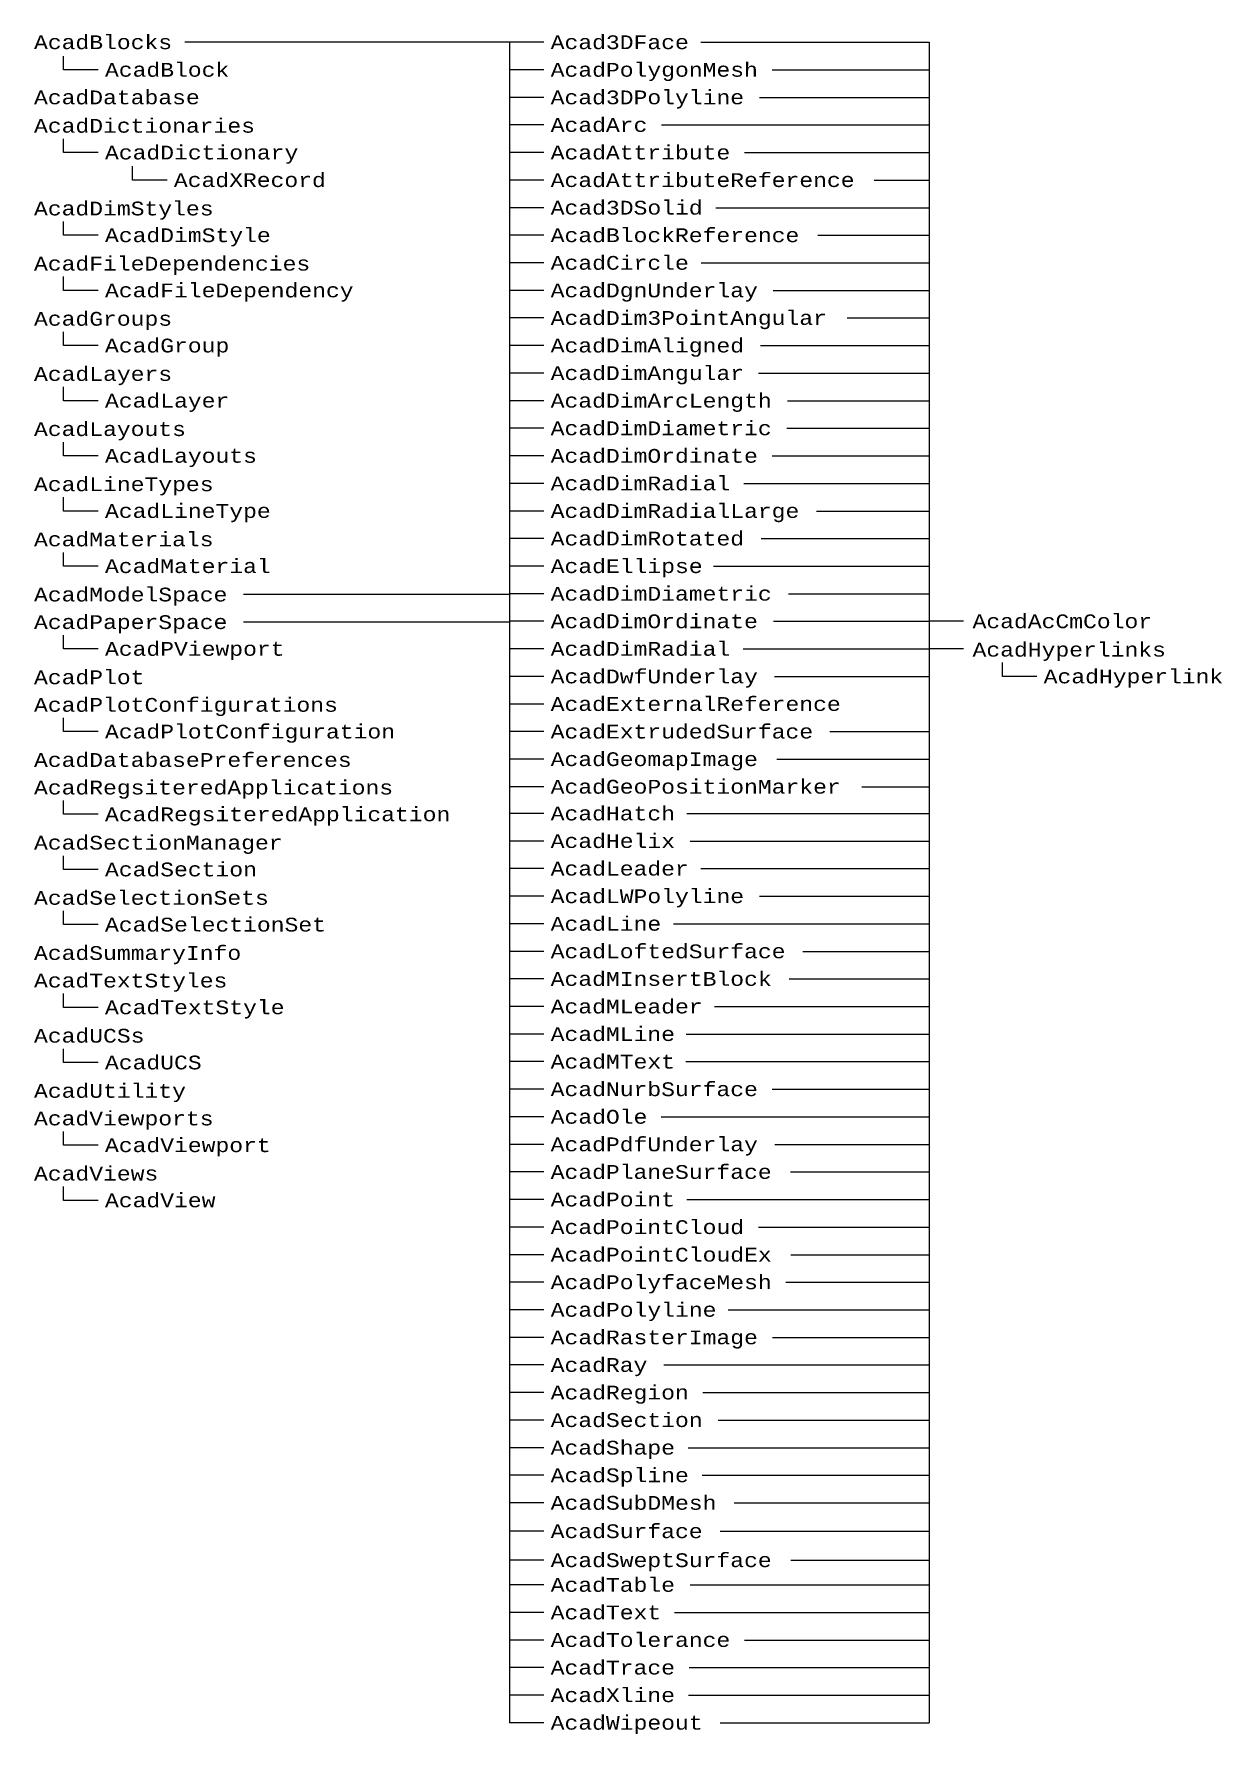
# Model space of a CAD drawing. Header units: inches. Extents: x 349 to 917, y -344 to 10.
# Drawn here: x 620.9 to 707.1, y -343.8 to -220.5 of the extents above; entities that cross this region are included whole.
import ezdxf

# ---------------------------------------------------------------- set-up
doc = ezdxf.new("R2010")
doc.units = ezdxf.units.IN
doc.header["$MEASUREMENT"] = 0
doc.styles.get("Standard").update_dxf_attribs({"font": 'cour.ttf'})

msp = doc.modelspace()

# ---------------------------------------------------------------- linework, layer by layer
for p, q in [((657.93, -221.11), (631.88, -221.11)), ((655.43, -221.11), (655.43, -343)), ((669.32, -221.11), (685.89, -221.11)), ((685.89, -221.11), (685.89, -343)), ((623.09, -223.11), (623.09, -222.11)), ((625.59, -223.11), (623.09, -223.11)), ((657.93, -223.11), (655.43, -223.11)), ((674.51, -223.11), (685.89, -223.11)), ((657.93, -225.11), (655.43, -225.11)), ((673.58, -225.11), (685.89, -225.11)), ((657.93, -227.11), (655.43, -227.11)), ((666.48, -227.11), (685.89, -227.11)), ((623.09, -229.11), (623.09, -228.11)), ((625.59, -229.11), (623.09, -229.11)), ((657.93, -229.11), (655.43, -229.11)), ((672.48, -229.11), (685.89, -229.11)), ((628.09, -231.11), (628.09, -230.11)), ((630.59, -231.11), (628.09, -231.11)), ((657.93, -231.11), (655.43, -231.11)), ((681.89, -231.11), (685.89, -231.11)), ((623.09, -235.11), (623.09, -234.11)), ((657.93, -233.11), (655.43, -233.11)), ((670.41, -233.11), (685.89, -233.11)), ((625.59, -235.11), (623.09, -235.11)), ((657.93, -235.11), (655.43, -235.11)), ((677.82, -235.11), (685.89, -235.11)), ((657.93, -237.11), (655.43, -237.11)), ((669.36, -237.11), (685.89, -237.11)), ((623.09, -239.11), (623.09, -238.11)), ((625.59, -239.11), (623.09, -239.11)), ((657.93, -239.11), (655.43, -239.11)), ((674.58, -239.11), (685.89, -239.11)), ((657.93, -241.11), (655.43, -241.11)), ((679.95, -241.11), (685.89, -241.11)), ((623.09, -243.11), (623.09, -242.11)), ((625.59, -243.11), (623.09, -243.11)), ((657.93, -243.11), (655.43, -243.11)), ((673.66, -243.11), (685.89, -243.11)), ((657.93, -245.11), (655.43, -245.11)), ((673.5, -245.11), (685.89, -245.11)), ((623.09, -247.11), (623.09, -246.11)), ((625.59, -247.11), (623.09, -247.11)), ((657.93, -247.11), (655.43, -247.11)), ((675.61, -247.11), (685.89, -247.11)), ((623.09, -251.11), (623.09, -250.11)), ((657.93, -249.11), (655.43, -249.11)), ((675.57, -249.11), (685.89, -249.11)), ((625.59, -251.11), (623.09, -251.11)), ((657.93, -251.11), (655.43, -251.11)), ((674.51, -251.11), (685.89, -251.11)), ((657.93, -253.11), (655.43, -253.11)), ((672.44, -253.11), (685.89, -253.11)), ((623.09, -255.11), (623.09, -254.11)), ((625.59, -255.11), (623.09, -255.11)), ((657.93, -255.11), (655.43, -255.11)), ((677.72, -255.11), (685.89, -255.11)), ((657.93, -257.11), (655.43, -257.11)), ((673.7, -257.11), (685.89, -257.11)), ((623.09, -259.11), (623.09, -258.11)), ((625.59, -259.11), (623.09, -259.11)), ((657.93, -259.11), (655.43, -259.11)), ((670.25, -259.11), (685.89, -259.11)), ((655.43, -261.17), (636.15, -261.17)), ((657.93, -261.11), (655.43, -261.11)), ((675.69, -261.11), (685.89, -261.11)), ((655.43, -263.17), (636.15, -263.17)), ((657.93, -263.11), (655.43, -263.11)), ((674.59, -263.11), (685.89, -263.11)), ((688.39, -263.11), (685.89, -263.11)), ((623.09, -265.11), (623.09, -264.11)), ((625.59, -265.11), (623.09, -265.11)), ((657.93, -265.11), (655.43, -265.11)), ((672.4, -265.11), (685.89, -265.11)), ((688.39, -265.11), (685.89, -265.11)), ((691.2, -267.11), (691.2, -266.11)), ((657.93, -267.11), (655.43, -267.11)), ((674.66, -267.11), (685.89, -267.11)), ((680.91, -267.11), (685.89, -267.11)), ((693.7, -267.11), (691.2, -267.11)), ((657.93, -269.11), (655.43, -269.11)), ((623.09, -271.11), (623.09, -270.11)), ((625.59, -271.11), (623.09, -271.11)), ((657.93, -271.11), (655.43, -271.11)), ((678.68, -271.11), (685.89, -271.11)), ((657.93, -273.11), (655.43, -273.11)), ((674.83, -273.11), (685.89, -273.11)), ((623.09, -277.11), (623.09, -276.11)), ((657.93, -275.11), (655.43, -275.11)), ((681.01, -275.11), (685.89, -275.11)), ((625.59, -277.11), (623.09, -277.11)), ((657.93, -277.05), (655.43, -277.05)), ((668.3, -277.05), (685.89, -277.05)), ((657.93, -279.05), (655.43, -279.05)), ((668.56, -279.05), (685.89, -279.05)), ((623.09, -281.11), (623.09, -280.11)), ((625.59, -281.11), (623.09, -281.11)), ((657.93, -281.05), (655.43, -281.05)), ((669.32, -281.05), (685.89, -281.05)), ((657.93, -283.05), (655.43, -283.05)), ((673.58, -283.05), (685.89, -283.05)), ((623.09, -285.11), (623.09, -284.11)), ((625.59, -285.11), (623.09, -285.11)), ((657.93, -285.05), (655.43, -285.05)), ((667.33, -285.05), (685.89, -285.05)), ((657.93, -287.05), (655.43, -287.05)), ((676.73, -287.05), (685.89, -287.05)), ((657.93, -289.05), (655.43, -289.05)), ((675.73, -289.05), (685.89, -289.05)), ((623.09, -291.11), (623.09, -290.11)), ((625.59, -291.11), (623.09, -291.11)), ((657.93, -291.05), (655.43, -291.05)), ((670.31, -291.05), (685.89, -291.05)), ((657.93, -293.05), (655.43, -293.05)), ((668.25, -293.05), (685.89, -293.05)), ((623.09, -295.11), (623.09, -294.11)), ((625.59, -295.11), (623.09, -295.11)), ((657.93, -295.05), (655.43, -295.05)), ((668.23, -295.05), (685.89, -295.05)), ((657.93, -297.05), (655.43, -297.05)), ((674.49, -297.05), (685.89, -297.05)), ((657.93, -299.05), (655.43, -299.05)), ((666.45, -299.05), (685.89, -299.05)), ((623.09, -301.11), (623.09, -300.11)), ((625.59, -301.11), (623.09, -301.11)), ((657.93, -301.05), (655.43, -301.05)), ((674.7, -301.05), (685.89, -301.05)), ((657.93, -303.05), (655.43, -303.05)), ((675.83, -303.05), (685.89, -303.05)), ((623.09, -305.11), (623.09, -304.11)), ((625.59, -305.11), (623.09, -305.11)), ((657.93, -305.05), (655.43, -305.05)), ((668.3, -305.05), (685.89, -305.05)), ((657.93, -307.05), (655.43, -307.05)), ((673.51, -307.05), (685.89, -307.05)), ((657.93, -309.05), (655.43, -309.05)), ((675.85, -309.05), (685.89, -309.05)), ((657.93, -311.05), (655.43, -311.05)), ((675.49, -311.05), (685.89, -311.05)), ((657.93, -313.05), (655.43, -313.05)), ((671.3, -313.05), (685.89, -313.05)), ((657.93, -315.05), (655.43, -315.05)), ((674.52, -315.05), (685.89, -315.05)), ((657.93, -317.05), (655.43, -317.05)), ((666.63, -317.05), (685.89, -317.05)), ((657.93, -319.05), (655.43, -319.05)), ((669.46, -319.05), (685.89, -319.05)), ((657.93, -321.05), (655.43, -321.05)), ((670.59, -321.05), (685.89, -321.05)), ((657.93, -323.05), (655.43, -323.05)), ((668.4, -323.05), (685.89, -323.05)), ((657.93, -325.05), (655.43, -325.05)), ((669.41, -325.05), (685.89, -325.05)), ((657.93, -327.05), (655.43, -327.05)), ((671.75, -327.05), (685.89, -327.05)), ((657.93, -329.11), (655.43, -329.11)), ((670.73, -329.11), (685.89, -329.11)), ((657.93, -331.21), (655.43, -331.21)), ((675.85, -331.21), (685.89, -331.21)), ((657.93, -333), (655.43, -333)), ((668.56, -333), (685.89, -333)), ((657.93, -335), (655.43, -335)), ((667.42, -335), (685.89, -335)), ((657.93, -337), (655.43, -337)), ((672.5, -337), (685.89, -337)), ((657.93, -339), (655.43, -339)), ((668.48, -339), (685.89, -339)), ((657.93, -341), (655.43, -341)), ((668.44, -341), (685.89, -341)), ((657.93, -343), (655.43, -343)), ((670.73, -343), (685.89, -343))]:
    msp.add_line(p, q)

# ---------------------------------------------------------------- texts
at = {"char_height": 1, "attachment_point": 1}
for s, insert in [('AcadBlocks', (620.94, -220.61)), ('Acad3DFace', (658.43, -220.61)), ('AcadBlock', (626.09, -222.61)), ('AcadPolygonMesh', (658.43, -222.61)), ('AcadDatabase', (620.94, -224.61)), ('Acad3DPolyline', (658.43, -224.61)), ('AcadDictionaries', (620.94, -226.67)), ('AcadArc', (658.43, -226.61)), ('AcadDictionary', (626.09, -228.61)), ('AcadAttribute', (658.43, -228.61)), ('AcadXRecord', (631.09, -230.61)), ('AcadAttributeReference', (658.43, -230.61)), ('AcadDimStyles', (620.94, -232.67)), ('Acad3DSolid', (658.43, -232.61)), ('AcadDimStyle', (626.09, -234.61)), ('AcadBlockReference', (658.43, -234.61)), ('AcadFileDependencies', (620.94, -236.67)), ('AcadCircle', (658.43, -236.61)), ('AcadFileDependency', (626.09, -238.61)), ('AcadDgnUnderlay', (658.43, -238.61)), ('AcadGroups', (620.94, -240.67)), ('AcadDim3PointAngular', (658.43, -240.61)), ('AcadGroup', (626.09, -242.61)), ('AcadDimAligned', (658.43, -242.61)), ('AcadLayers', (620.94, -244.67)), ('AcadDimAngular', (658.43, -244.61)), ('AcadLayer', (626.09, -246.61)), ('AcadDimArcLength', (658.43, -246.61)), ('AcadLayouts', (620.94, -248.67)), ('AcadDimDiametric', (658.43, -248.61)), ('AcadLayouts', (626.09, -250.61)), ('AcadDimOrdinate', (658.43, -250.61)), ('AcadLineTypes', (620.94, -252.67)), ('AcadDimRadial', (658.43, -252.61)), ('AcadLineType', (626.09, -254.61)), ('AcadDimRadialLarge', (658.43, -254.61)), ('AcadMaterials', (620.94, -256.67)), ('AcadDimRotated', (658.43, -256.61)), ('AcadMaterial', (626.09, -258.61)), ('AcadEllipse', (658.43, -258.61)), ('AcadModelSpace', (620.94, -260.67)), ('AcadDimDiametric', (658.43, -260.61)), ('AcadPaperSpace', (620.94, -262.67)), ('AcadDimOrdinate', (658.43, -262.61)), ('AcadAcCmColor', (689.04, -262.61)), ('AcadPViewport', (626.09, -264.61)), ('AcadDimRadial', (658.43, -264.61)), ('AcadHyperlinks', (689.04, -264.67)), ('AcadPlot', (620.94, -266.67)), ('AcadDwfUnderlay', (658.43, -266.61)), ('AcadHyperlink', (694.2, -266.61)), ('AcadPlotConfigurations', (620.94, -268.67)), ('AcadExternalReference', (658.43, -268.61)), ('AcadPlotConfiguration', (626.09, -270.61)), ('AcadExtrudedSurface', (658.43, -270.61)), ('AcadDatabasePreferences', (620.94, -272.67)), ('AcadGeomapImage', (658.43, -272.61)), ('AcadRegsiteredApplications', (620.94, -274.67)), ('AcadGeoPositionMarker', (658.43, -274.61)), ('AcadRegsiteredApplication', (626.09, -276.61)), ('AcadHatch', (658.43, -276.55)), ('AcadSectionManager', (620.94, -278.67)), ('AcadHelix', (658.43, -278.55)), ('AcadSection', (626.09, -280.61)), ('AcadLeader', (658.43, -280.55)), ('AcadSelectionSets', (620.94, -282.67)), ('AcadLWPolyline', (658.43, -282.55)), ('AcadSelectionSet', (626.09, -284.61)), ('AcadLine', (658.43, -284.55)), ('AcadSummaryInfo', (620.94, -286.67)), ('AcadLoftedSurface', (658.43, -286.55)), ('AcadMInsertBlock', (658.43, -288.55)), ('AcadTextStyles', (620.94, -288.67)), ('AcadTextStyle', (626.09, -290.61)), ('AcadMLeader', (658.43, -290.55)), ('AcadUCSs', (620.94, -292.67)), ('AcadMLine', (658.43, -292.55)), ('AcadUCS', (626.09, -294.61)), ('AcadMText', (658.43, -294.55)), ('AcadUtility', (620.94, -296.67)), ('AcadNurbSurface', (658.43, -296.55)), ('AcadViewports', (620.94, -298.67)), ('AcadOle', (658.43, -298.55)), ('AcadViewport', (626.09, -300.61)), ('AcadPdfUnderlay', (658.43, -300.55)), ('AcadViews', (620.94, -302.67)), ('AcadPlaneSurface', (658.43, -302.55)), ('AcadView', (626.09, -304.61)), ('AcadPoint', (658.43, -304.55)), ('AcadPointCloud', (658.43, -306.55)), ('AcadPointCloudEx', (658.43, -308.55)), ('AcadPolyfaceMesh', (658.43, -310.55)), ('AcadPolyline', (658.43, -312.55)), ('AcadRasterImage', (658.43, -314.55)), ('AcadRay', (658.43, -316.55)), ('AcadRegion', (658.43, -318.55)), ('AcadSection', (658.43, -320.55)), ('AcadShape', (658.43, -322.55)), ('AcadSpline', (658.43, -324.55)), ('AcadSubDMesh', (658.43, -326.55)), ('AcadSurface', (658.43, -328.61)), ('AcadSweptSurface', (658.43, -330.71)), ('AcadTable', (658.43, -332.5)), ('AcadText', (658.43, -334.5)), ('AcadTolerance', (658.43, -336.5)), ('AcadTrace', (658.43, -338.5)), ('AcadXline', (658.43, -340.5)), ('AcadWipeout', (658.43, -342.5))]:
    msp.add_mtext_dynamic_manual_height_columns(s, width=14.8329, gutter_width=5, heights=[0], dxfattribs=dict(at, insert=insert))

doc.saveas('drawing.dxf')
